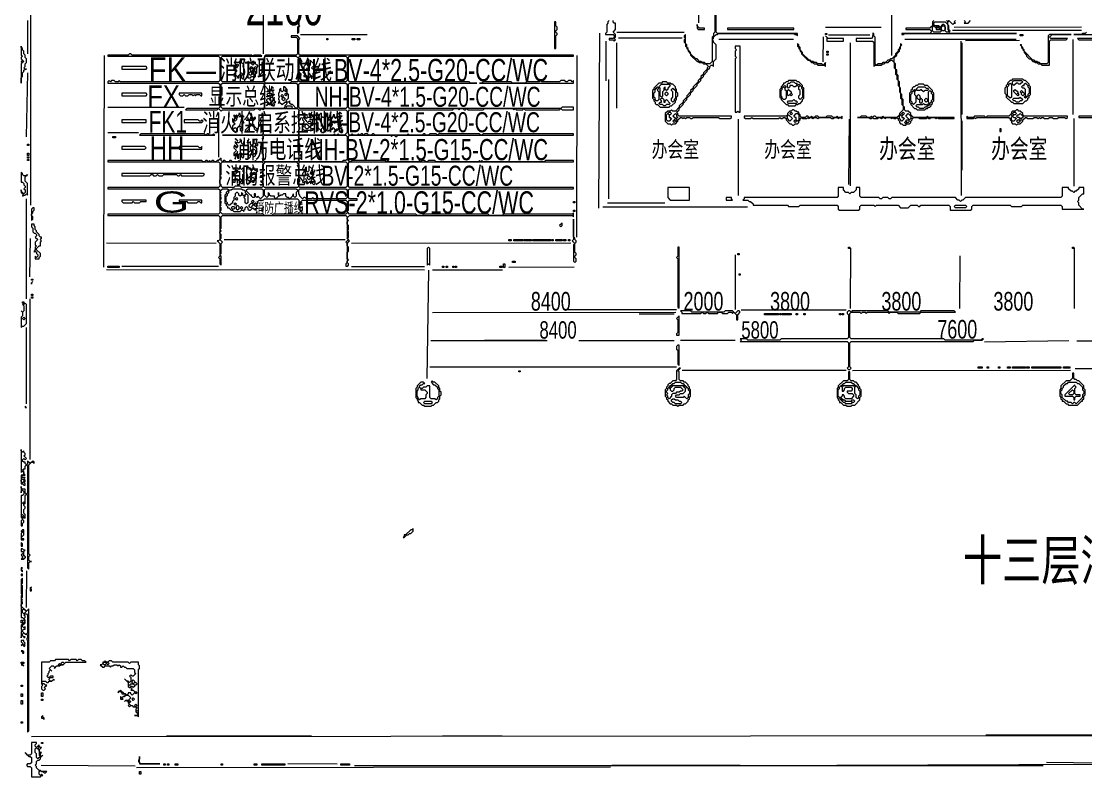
# Model space of a CAD drawing. Extents: x 10 to 1981, y 11 to 1392.
# Drawn here: x 10 to 846, y 11 to 604 of the extents above; entities that cross this region are included whole.
import ezdxf

# ---------------------------------------------------------------- set-up
doc = ezdxf.new("R2010")
doc.units = 0
for name, color, linetype, lineweight in [('OCR_TEXT', 6, 'Continuous', 0), ('TRACE_CURVE', 6, 'Continuous', 0), ('TRACE_STRAIGHT', 5, 'Continuous', 0), ('TRACE_TEXT_SYMBOL', 6, 'Continuous', 0)]:
    doc.layers.add(name, color=color, linetype=linetype, lineweight=lineweight)
doc.styles.add('wqy-unicode', font='wqy-unicode.lff')

msp = doc.modelspace()

# ---------------------------------------------------------------- linework, layer by layer
at = {"layer": 'TRACE_CURVE', "color": 6}
for points in [[(555, 611), (555, 596), (554, 595), (554, 593), (553, 592), (553, 573), (551, 571), (548, 571), (547, 572), (545, 572), (544, 573), (543, 573), (541, 575), (540, 575), (536, 579), (536, 580), (534, 582), (534, 583), (533, 584), (533, 586), (532, 587), (532, 594), (531, 593), (531, 592), (532, 591), (531, 590), (531, 588), (532, 587), (532, 585), (533, 584), (533, 583), (534, 582), (534, 581), (536, 579), (536, 578), (541, 573), (542, 573), (543, 572), (545, 572), (546, 571), (548, 571), (550, 569), (549, 568), (549, 567), (546, 564), (546, 563), (544, 561), (544, 560), (542, 558), (542, 557)], [(551, 569), (552, 570), (553, 570), (554, 569), (554, 573), (556, 575), (556, 586), (554, 588), (554, 589), (553, 590), (554, 591), (554, 592), (556, 594), (557, 594), (558, 595), (617, 595), (618, 594), (619, 594), (620, 593), (620, 595), (557, 595), (556, 596), (556, 611)], [(679, 595), (680, 594), (679, 593), (679, 592), (678, 591), (666, 591), (666, 589), (679, 589), (680, 588), (680, 569), (681, 570), (686, 570), (687, 571), (688, 571), (689, 572), (691, 572), (693, 574), (694, 574), (696, 572), (696, 568), (697, 567), (697, 563), (698, 562), (698, 559), (699, 558), (699, 554), (700, 553), (700, 549), (701, 548), (701, 544), (702, 543), (702, 539), (703, 538), (703, 535), (700, 532), (700, 531), (698, 529), (688, 529), (687, 530), (686, 529), (682, 529), (681, 530), (680, 530), (679, 529), (678, 530), (677, 529), (675, 529), (674, 530), (670, 530), (669, 529), (667, 529), (676, 529), (677, 528), (678, 528), (679, 529), (680, 528), (683, 528), (684, 529), (685, 529), (686, 528), (687, 529), (688, 529), (689, 528), (690, 529)], [(700, 581), (700, 582), (701, 583), (701, 585), (702, 586), (701, 587), (701, 585), (700, 584), (700, 583), (699, 582), (699, 581), (697, 579), (697, 578), (694, 575), (693, 575), (692, 574), (691, 574), (689, 572), (687, 572), (686, 571), (683, 571), (682, 570), (681, 571), (681, 592), (680, 593), (680, 595), (679, 595)], [(222, 593), (222, 592), (226, 592), (227, 591), (227, 579), (226, 578), (202, 578), (201, 577), (201, 573), (200, 572), (199, 572), (199, 564), (198, 563), (198, 562), (199, 562), (200, 563), (201, 562), (201, 558), (200, 557), (168, 557), (167, 558), (167, 576), (168, 577), (199, 577), (198, 578), (193, 578), (192, 577), (191, 578), (97, 578), (96, 579), (95, 579), (94, 578), (78, 578), (78, 577), (165, 577), (166, 576), (166, 558), (165, 557), (88, 557), (87, 558), (86, 557), (84, 557), (83, 558), (81, 558), (80, 557), (79, 558), (78, 557), (78, 556), (165, 556), (166, 555), (166, 537), (165, 536), (140, 536), (139, 535), (164, 535), (165, 536), (167, 534), (168, 535), (193, 535), (194, 536), (196, 536), (197, 535), (198, 535), (199, 536)], [(353, 536), (354, 535), (355, 536), (357, 536), (358, 535), (359, 535), (360, 536), (361, 535), (373, 535), (374, 536), (396, 536), (397, 535), (398, 536), (399, 535), (404, 535), (405, 536), (406, 535), (433, 535), (434, 536), (435, 535), (444, 535), (444, 537), (435, 537), (434, 536), (268, 536), (267, 537), (267, 555), (268, 556), (368, 556), (363, 556), (362, 557), (268, 557), (267, 558), (267, 576), (268, 577), (444, 577), (444, 578), (229, 578), (228, 579), (228, 590), (229, 591), (227, 593), (222, 593)], [(690, 529), (693, 529), (694, 528), (695, 529), (696, 528), (697, 528), (698, 529), (699, 528), (699, 527), (700, 526), (700, 525), (701, 524), (702, 524), (703, 523), (705, 523), (706, 524), (708, 524), (709, 525), (709, 526), (710, 527), (710, 528), (711, 529), (715, 529), (716, 528), (721, 528), (722, 529), (723, 528), (724, 528), (725, 529), (728, 529), (729, 528), (730, 529), (731, 528), (743, 528), (743, 529), (723, 529), (722, 530), (721, 529), (711, 529), (709, 531), (709, 532), (707, 534), (705, 534), (704, 535), (704, 537), (703, 538), (703, 543), (702, 544), (702, 547), (701, 548), (701, 552), (700, 553), (700, 557), (699, 558), (699, 562), (698, 563), (698, 566), (697, 567), (697, 571), (696, 572), (696, 576), (698, 578), (698, 579), (700, 581)], [(542, 557), (538, 553), (538, 552), (536, 550), (536, 549), (533, 546), (533, 545), (530, 542), (530, 541), (527, 538), (527, 537), (524, 534), (522, 534), (521, 535), (520, 534), (518, 534), (516, 532), (516, 526), (518, 524), (520, 524), (521, 523), (522, 524), (524, 524), (526, 526), (526, 527), (528, 529), (529, 529), (530, 528), (531, 529), (532, 528), (533, 529), (535, 529), (536, 528), (537, 528), (538, 529), (558, 529), (559, 528), (567, 528), (568, 529), (568, 530), (527, 530), (526, 531), (526, 532), (525, 533), (527, 535), (527, 536), (530, 539), (530, 540), (533, 543), (533, 544), (536, 547), (536, 548), (538, 550), (538, 551), (541, 554), (541, 555), (544, 558), (544, 559), (546, 561), (546, 562), (549, 565), (549, 566), (551, 568), (551, 569)], [(201, 555), (202, 556), (226, 556), (227, 555), (227, 537), (226, 536), (223, 539), (222, 539), (221, 540), (221, 542), (220, 541), (219, 541), (218, 542), (220, 544), (220, 547), (219, 548), (219, 551), (217, 553), (216, 553), (216, 550), (215, 549), (214, 550), (214, 552), (213, 551), (213, 549), (212, 548), (212, 546), (213, 545), (212, 544), (212, 543), (213, 542), (212, 541), (212, 540), (213, 541), (215, 539), (217, 541), (218, 541), (219, 540), (217, 538), (217, 537), (216, 536), (202, 536), (201, 537), (201, 540), (202, 541), (203, 541), (205, 539), (206, 539), (207, 538), (208, 539), (208, 540), (209, 541), (210, 541), (209, 542), (209, 543), (207, 545), (208, 546), (208, 549), (207, 550), (207, 553), (207, 552), (206, 551), (206, 550), (205, 549)], [(205, 549), (204, 550), (204, 551), (201, 554), (201, 555)], [(199, 536), (200, 535), (201, 536), (227, 536), (228, 535), (228, 516), (227, 515), (201, 515), (200, 516), (200, 532), (199, 532), (199, 529), (198, 528), (198, 527), (199, 526), (198, 525), (198, 524), (197, 523), (197, 522), (198, 523), (199, 522), (199, 519), (200, 518), (200, 516), (199, 515), (168, 515), (199, 515), (200, 514), (200, 512), (200, 514), (201, 515), (227, 515), (228, 514), (228, 495), (227, 494), (201, 494), (200, 495), (200, 509), (199, 508), (199, 501), (200, 500), (200, 495), (199, 494), (195, 494), (194, 495), (193, 494), (182, 494), (181, 495), (180, 494), (176, 494), (175, 495), (174, 495), (173, 494), (171, 494), (170, 495), (169, 495), (168, 494), (167, 495), (167, 497), (165, 495), (164, 495), (163, 494), (162, 494), (161, 495)], [(328, 494), (327, 495), (325, 495), (324, 494), (323, 495), (322, 494), (299, 494), (298, 495), (297, 494), (296, 495), (270, 495), (269, 494), (268, 494), (267, 495), (267, 514), (268, 515), (300, 515), (301, 514), (302, 515), (303, 515), (304, 514), (305, 514), (306, 515), (444, 515), (444, 516), (373, 516), (372, 515), (371, 515), (370, 516), (338, 516), (337, 515), (336, 516), (331, 516), (330, 515), (328, 515), (327, 516), (326, 516), (325, 515), (315, 515), (314, 516), (313, 515), (288, 515), (287, 516), (286, 516), (285, 515), (283, 515), (282, 516), (280, 516), (279, 515), (278, 516), (277, 516), (276, 515), (275, 516), (274, 515), (271, 515), (270, 516), (269, 515), (268, 515), (267, 516), (267, 534), (268, 535), (349, 535), (350, 536), (353, 536)], [(161, 495), (160, 495), (159, 494), (158, 495), (157, 494), (156, 495), (155, 495), (154, 494), (153, 494), (152, 495), (78, 495), (78, 494), (165, 494), (166, 493), (166, 475), (165, 474), (78, 474), (78, 473), (165, 473), (166, 472), (166, 454), (165, 453), (78, 453), (78, 452), (165, 452), (166, 451), (166, 433), (165, 432), (164, 432), (166, 430), (166, 420), (165, 419), (166, 418), (166, 414), (167, 413), (167, 420), (166, 421), (167, 422), (167, 430), (168, 431), (166, 433), (167, 434), (167, 437), (166, 438), (166, 439), (167, 440), (166, 441), (167, 442), (167, 451), (168, 452), (265, 452), (266, 451), (266, 434), (267, 433), (265, 431), (266, 430), (266, 415), (265, 414), (265, 412), (266, 412), (267, 413), (267, 414), (266, 415), (266, 416)], [(266, 416), (267, 417), (266, 418), (266, 423), (267, 424), (267, 427), (266, 428), (266, 430), (268, 432), (266, 434), (267, 435), (267, 439), (266, 440), (267, 441), (267, 444), (266, 445), (266, 447), (267, 448), (266, 449), (266, 450), (268, 452), (443, 452), (444, 451), (444, 454), (443, 453), (389, 453), (388, 452), (378, 452), (377, 453), (326, 453), (325, 452), (321, 452), (320, 453), (268, 453), (266, 455), (267, 456), (267, 463), (268, 464), (274, 464), (274, 465), (268, 465), (267, 466), (267, 472), (268, 473), (444, 473), (444, 474), (268, 474), (267, 475), (267, 493), (268, 494), (444, 494), (444, 495), (422, 495), (421, 494), (373, 494), (372, 495), (371, 494), (370, 495), (369, 494), (336, 494), (335, 495), (330, 495), (329, 494), (328, 494)], [(168, 473), (172, 473), (173, 472), (171, 470), (171, 469), (170, 468), (170, 462), (171, 461), (171, 460), (172, 459), (172, 458), (173, 458), (175, 456), (176, 456), (177, 455), (182, 455), (183, 456), (184, 456), (185, 455), (185, 456), (186, 457), (186, 458), (187, 459), (188, 458), (188, 457), (189, 456), (190, 456), (192, 458), (194, 456), (194, 457), (195, 458), (195, 461), (196, 462), (196, 463), (197, 464), (200, 464), (201, 465), (227, 465), (228, 464), (228, 457), (230, 455), (231, 456), (231, 459), (230, 458), (229, 458), (228, 459), (230, 461), (230, 463), (231, 464), (265, 464), (266, 463), (266, 454), (265, 453), (208, 453), (207, 452), (201, 452), (200, 453), (168, 453), (166, 455), (167, 456), (167, 458), (166, 459), (167, 460), (166, 461)], [(166, 461), (167, 462), (167, 463), (166, 464), (167, 465), (167, 466), (166, 467), (167, 468), (166, 469), (167, 470), (166, 471), (168, 473)], [(10, 268), (10, 250), (11, 251), (12, 250), (12, 249), (11, 248), (10, 248), (10, 241), (11, 241), (12, 240), (13, 240), (13, 241), (12, 242), (13, 243), (13, 244), (12, 245), (13, 246), (11, 246), (10, 247), (11, 248), (13, 248), (12, 249), (12, 251), (11, 252), (12, 253), (13, 253), (13, 255), (14, 256), (15, 255), (15, 234), (14, 233), (13, 234), (13, 237), (11, 237), (10, 238), (10, 239), (10, 234), (10, 235), (11, 236), (12, 235), (12, 233), (11, 232), (10, 232), (10, 215), (11, 214), (11, 213), (10, 212), (10, 208), (11, 208), (11, 210), (12, 211), (12, 212), (11, 213), (11, 214), (12, 215), (13, 214), (13, 217), (12, 218), (12, 221), (13, 222), (13, 223), (12, 224), (12, 225), (13, 226)], [(13, 226), (13, 232), (14, 233), (15, 232), (15, 175), (16, 174), (16, 179), (17, 180), (18, 180), (17, 180), (16, 181), (16, 184), (17, 185), (16, 186), (16, 256), (18, 258), (19, 258), (20, 257), (20, 258), (19, 259), (17, 257), (15, 259), (15, 257), (14, 256), (13, 257), (13, 258), (12, 258), (11, 259), (11, 260), (12, 261), (13, 260), (14, 261), (12, 263), (13, 264), (13, 265), (12, 266), (12, 267), (11, 266), (10, 267), (10, 268)]]:
    msp.add_lwpolyline(points, dxfattribs=at)
for points in [[(201, 576), (202, 577), (226, 577), (228, 575), (228, 558), (227, 557), (222, 557), (221, 556), (202, 556), (201, 557)], [(228, 576), (229, 577), (265, 577), (266, 576), (266, 558), (265, 557), (229, 557), (228, 558), (228, 561), (229, 562), (230, 562), (230, 563), (228, 565)], [(167, 555), (168, 556), (200, 556), (201, 555), (201, 537), (200, 536), (168, 536), (167, 537)], [(228, 555), (229, 556), (265, 556), (266, 555), (266, 537), (265, 536), (229, 536), (228, 537)], [(203, 547), (204, 548), (206, 548), (207, 547), (206, 546), (204, 546)], [(203, 543), (204, 544), (207, 541), (206, 540), (205, 540), (203, 542)], [(205, 544), (206, 545), (207, 545), (208, 544), (208, 542), (207, 541), (206, 542), (206, 543)], [(214, 546), (215, 547), (216, 546), (215, 545)], [(215, 544), (216, 545), (217, 544), (217, 543), (216, 542), (215, 543)], [(217, 550), (218, 551), (219, 550), (218, 549)], [(217, 547), (218, 548), (219, 547), (218, 546)], [(218, 537), (219, 538), (222, 538), (223, 537), (222, 536), (219, 536)], [(228, 534), (229, 535), (265, 535), (266, 534), (266, 517), (264, 515), (260, 515), (259, 516), (258, 515), (257, 515), (256, 516), (255, 515), (229, 515), (228, 516), (228, 519), (229, 520), (229, 521), (228, 522)], [(517, 531), (518, 532), (519, 531), (519, 529), (520, 529), (521, 528), (519, 526), (518, 526), (517, 527)], [(518, 532), (519, 533), (520, 533), (521, 532), (520, 531), (519, 531)], [(524, 532), (525, 531), (525, 530), (526, 529), (525, 528), (524, 528), (522, 530)], [(522, 526), (523, 527), (524, 526), (523, 525)], [(523, 527), (524, 528), (525, 527), (524, 526)], [(700, 530), (701, 531), (702, 530), (702, 529), (703, 529), (704, 528), (702, 526), (700, 528)], [(701, 531), (702, 532), (703, 531), (702, 530)], [(702, 532), (703, 533), (704, 532), (703, 531)], [(707, 532), (709, 530), (709, 528), (708, 527), (705, 530)], [(705, 526), (706, 527), (707, 527), (708, 526), (707, 525), (706, 525)], [(704, 525), (705, 526), (706, 525), (705, 524)], [(228, 514), (229, 515), (265, 515), (266, 514), (266, 496), (265, 495), (263, 495), (262, 494), (229, 494), (228, 495), (228, 496), (229, 497), (230, 497), (230, 500), (229, 499), (228, 500), (228, 502), (229, 503), (229, 505), (228, 506), (229, 507), (229, 508), (228, 509)], [(167, 493), (168, 494), (199, 494), (200, 493), (200, 487), (199, 486), (198, 486), (198, 485), (199, 486), (200, 485), (200, 484), (199, 483), (198, 483), (198, 482), (199, 482), (200, 481), (200, 480), (199, 479), (198, 479), (200, 477), (200, 475), (199, 474), (183, 474), (182, 475), (178, 475), (177, 474), (168, 474), (167, 475), (167, 476), (166, 477), (166, 480), (167, 481), (167, 482), (166, 483), (167, 484)], [(202, 494), (226, 494), (228, 492), (228, 475), (227, 474), (201, 474), (200, 475), (200, 492)], [(228, 493), (229, 494), (265, 494), (266, 493), (266, 475), (265, 474), (229, 474), (228, 475), (228, 478), (229, 479), (229, 480), (228, 481)], [(175, 472), (176, 473), (183, 473), (184, 472), (185, 472), (186, 471), (186, 470), (187, 469), (185, 467), (184, 468), (184, 469), (183, 470), (183, 468), (182, 467), (181, 468), (181, 469), (180, 470), (179, 470), (178, 469), (178, 467), (177, 466), (177, 464), (176, 463), (176, 462), (174, 460), (173, 460), (172, 461), (172, 462), (171, 463), (171, 467), (172, 468), (172, 469), (173, 470), (173, 471), (174, 472)], [(186, 468), (187, 469), (188, 468), (188, 462), (187, 461), (186, 462), (186, 465), (185, 466), (186, 467)], [(187, 472), (188, 473), (199, 473), (200, 472), (200, 467), (198, 465), (196, 467), (195, 466), (194, 467), (194, 469), (193, 469), (193, 468), (194, 467), (193, 466), (192, 466), (191, 467), (191, 468), (190, 468), (187, 471)], [(201, 472), (202, 473), (226, 473), (227, 472), (227, 471), (226, 470), (226, 467), (225, 466), (224, 467), (224, 469), (223, 468), (223, 467), (221, 465), (220, 466), (219, 466), (218, 467), (218, 469), (216, 469), (215, 468), (214, 468), (213, 467), (212, 468), (212, 470), (212, 467), (210, 465), (209, 466), (209, 467), (206, 467), (205, 468), (205, 469), (204, 470), (204, 467), (203, 466), (201, 468)], [(228, 472), (229, 473), (265, 473), (266, 472), (266, 466), (265, 465), (240, 465), (239, 466), (238, 465), (234, 465), (233, 466), (232, 466), (231, 465), (229, 467), (229, 468), (228, 469)], [(177, 461), (178, 462), (179, 461), (178, 460)], [(178, 465), (179, 466), (180, 465), (179, 464)], [(191, 462), (192, 461), (192, 460), (190, 458), (189, 459), (189, 460)], [(191, 463), (192, 464), (193, 463), (192, 462)], [(193, 461), (194, 462), (195, 461), (195, 460), (194, 459), (193, 460)], [(175, 458), (176, 459), (177, 459), (178, 458), (177, 457), (176, 457)], [(179, 459), (180, 460), (181, 459), (181, 457), (180, 456), (179, 457)], [(182, 458), (183, 459), (184, 458), (183, 457)], [(10, 244), (11, 245), (12, 244), (12, 243), (11, 242), (10, 243)], [(11, 226), (12, 227), (13, 226), (12, 225)], [(10, 216), (11, 217), (12, 216), (11, 215)], [(11, 167), (10, 166), (10, 155), (11, 154), (10, 153), (10, 136), (11, 136), (12, 135), (12, 134), (13, 133), (10, 130), (10, 127), (11, 126), (10, 125), (10, 120), (10, 121), (11, 122), (12, 121), (12, 120), (13, 121), (12, 121), (11, 122), (11, 123), (12, 124), (13, 123), (14, 123), (15, 122), (15, 120), (14, 119), (15, 118), (15, 46), (16, 47), (16, 143), (14, 141), (10, 145), (10, 146), (11, 147), (11, 148), (10, 149), (11, 150), (10, 151), (11, 152), (11, 161), (10, 162), (11, 163)], [(11, 142), (12, 143), (14, 141), (12, 139), (11, 140)], [(12, 138), (13, 139), (14, 139), (15, 138), (15, 124), (14, 123), (13, 123), (11, 125), (11, 126), (12, 127), (13, 127), (13, 129), (12, 128), (11, 129), (11, 130), (13, 132), (13, 134), (12, 135), (13, 136), (13, 137)]]:
    msp.add_lwpolyline(points, close=True, dxfattribs=at)
at = {"layer": 'TRACE_STRAIGHT', "color": 5}
for p, q in [((17.6, 460.12), (17.69, 1116.38)), ((200, 639), (200, 579)), ((542.54, 603.36), (542.54, 630.12)), ((15, 605), (15, 579)), ((694.02, 577.62), (694.08, 610.13)), ((229.38, 594.13), (281.87, 594.11)), ((463.93, 457.62), (464.7, 595.12)), ((478, 596), (531, 596)), ((641.88, 599.97), (685.63, 599.98)), ((644.38, 593.88), (676.88, 593.88)), ((741.88, 597.61), (843.12, 597.47)), ((743.12, 599.84), (843.13, 600.02)), ((469.37, 588.88), (469.42, 557.63)), ((477.64, 587.63), (477.69, 536.37)), ((479.38, 591.38), (529.38, 591.38)), ((558.13, 590.33), (616.88, 590.38)), ((640.07, 572.63), (640.37, 592.42)), ((661.3, 587.63), (661.34, 475.13)), ((704.38, 590.37), (791.88, 590.37)), ((748.42, 588.87), (748.44, 467.62)), ((749.36, 531.37), (749.4, 587.62)), ((751.87, 589.5), (794.38, 589.73)), ((836.3, 590.12), (836.31, 531.37)), ((74.83, 411.37), (75.29, 577.63)), ((446.53, 434.87), (446.75, 577.63)), ((14.08, 513.85), (15.18, 563.88)), ((471.7, 465.12), (471.81, 558.88)), ((78, 537), (138, 537)), ((165.16, 497.62), (165.16, 532.62)), ((573.41, 527.62), (573.45, 467.62)), ((660.26, 476.38), (660.69, 527.65)), ((837, 528), (837, 475)), ((749.23, 487.6), (749.44, 526.37)), ((78, 517), (102, 517)), ((14.11, 386.38), (14.22, 465.13)), ((470.63, 461.8), (515.63, 461.77)), ((466.87, 458.69), (580.62, 458.7)), ((16.77, 403.86), (17.12, 433.89)), ((76.87, 430.54), (163.13, 430.21)), ((169.37, 432.96), (264.38, 432.95)), ((269.37, 430.24), (441.88, 430.45)), ((571, 421), (571, 378)), ((661.68, 378.87), (661.75, 426.38)), ((747.46, 378.88), (747.72, 420.14)), ((837.63, 378.87), (837.67, 426.38)), ((89, 412), (165, 412)), ((269.37, 411.85), (326.87, 411.88)), ((393.12, 411.41), (444.37, 411.46)), ((76.87, 409.38), (326.88, 409.32)), ((328.99, 323.86), (330.17, 408.86)), ((333.12, 409.36), (388.13, 409.36)), ((16.67, 386.37), (16.73, 260.12)), ((439, 378), (525, 378)), ((575.62, 377.84), (658.12, 377.88)), ((333.13, 375.73), (524.38, 375.89)), ((495.62, 374.7), (523.13, 374.78)), ((14.05, 303.88), (14.05, 363.88)), ((331.88, 353.78), (423.13, 353.81)), ((374, 354), (422, 354)), ((448.12, 353.82), (523.12, 353.76)), ((528, 354), (571, 354)), ((766.88, 352.61), (833.13, 353.64)), ((839.38, 353.39), (1098.12, 353.4)), ((331, 333), (525, 333)), ((529.37, 330.29), (658.13, 330.3)), ((663.12, 330.23), (834.38, 330.49)), ((838.13, 331.69), (1098.13, 331.76)), ((14.17, 143.88), (14.4, 172.62)), ((18.13, 42.7), (1919.38, 43.99)), ((124, 43), (238, 43)), ((341, 43), (388, 43)), ((768, 44), (1106, 44)), ((25.6, 20.17), (99.36, 19.65)), ((100.62, 18.3), (473.13, 18.68)), ((219.38, 21.45), (258.12, 21.23)), ((271.88, 19.8), (813.13, 19.83)), ((474, 20), (575, 20)), ((579.37, 19.7), (938.13, 21.19)), ((815.6, 22.44), (858.13, 21.77))]:
    msp.add_line(p, q, dxfattribs=at)
at = {"layer": 'TRACE_TEXT_SYMBOL', "color": 6}
for points in [[(227, 637), (227, 630), (228, 629), (228, 601), (227, 600), (227, 595), (228, 596), (228, 600), (229, 601), (228, 602), (228, 608), (229, 609), (228, 610), (228, 630), (229, 631), (228, 632), (228, 637)], [(429, 604), (429, 583), (430, 583), (430, 593), (431, 594), (431, 595), (430, 596), (430, 597), (431, 598), (431, 600), (430, 601), (430, 604)], [(727, 603), (728, 604), (736, 604), (738, 602), (738, 598), (739, 597), (738, 596), (737, 596), (736, 597), (736, 601), (735, 602), (734, 602), (732, 600), (731, 601), (728, 601), (727, 602)], [(541, 602), (541, 599), (542, 598), (547, 598), (547, 599), (543, 599), (541, 601)], [(565, 599), (565, 598), (617, 598), (617, 599)], [(642, 595), (643, 595), (643, 594), (642, 594)], [(726, 600), (727, 601), (729, 599), (729, 598), (732, 598), (733, 597), (732, 596), (727, 596), (726, 597)], [(729, 600), (730, 601), (731, 600), (730, 599)], [(731, 599), (732, 600), (733, 599), (732, 598)], [(733, 600), (734, 601), (735, 601), (736, 600), (736, 598), (735, 597), (734, 597), (733, 598)], [(818, 594), (817, 593), (817, 572), (816, 571), (811, 571), (810, 572), (809, 572), (808, 573), (807, 573), (806, 574), (805, 574), (798, 581), (798, 582), (797, 583), (797, 584), (796, 585), (796, 586), (795, 586), (796, 585), (796, 584), (797, 583), (797, 582), (798, 581), (798, 580), (800, 578), (800, 577), (802, 575), (803, 575), (805, 573), (806, 573), (807, 572), (808, 572), (809, 571), (811, 571), (812, 570), (818, 570), (818, 589), (819, 590), (831, 590), (832, 591), (819, 591), (818, 592), (820, 594), (835, 594)], [(795, 594), (797, 594), (797, 593), (795, 593)], [(250, 591), (251, 591), (251, 590), (250, 590)], [(270, 591), (272, 591), (272, 590), (270, 590)], [(274, 591), (276, 591), (276, 590), (274, 590)], [(620, 587), (620, 585), (621, 584), (621, 583), (622, 582), (622, 581), (623, 580), (623, 579), (628, 574), (629, 574), (631, 572), (632, 572), (633, 571), (635, 571), (636, 570), (641, 570), (642, 569), (642, 572), (640, 570), (639, 571), (636, 571), (635, 572), (633, 572), (632, 573), (631, 573), (630, 574), (629, 574), (624, 579), (624, 580), (622, 582), (622, 584), (621, 585), (621, 586)], [(642, 593), (643, 592), (643, 589), (656, 589), (656, 591), (644, 591)], [(10, 585), (10, 578), (11, 577), (10, 576), (10, 575), (11, 574), (10, 573), (11, 572), (10, 571), (10, 556), (10, 560), (11, 561), (11, 564), (12, 565), (12, 566), (13, 567), (14, 567), (13, 567), (12, 568), (13, 569), (13, 571), (14, 572), (14, 575), (13, 576), (13, 578), (12, 579), (12, 581), (11, 582), (11, 583), (10, 584)], [(571, 585), (571, 583), (572, 582), (571, 581), (571, 577), (572, 576), (571, 575), (571, 533), (572, 533), (573, 534), (574, 533), (575, 533), (575, 585)], [(643, 581), (644, 581), (644, 580), (643, 580)], [(643, 579), (644, 579), (644, 578), (643, 578)], [(10, 573), (11, 574), (12, 573), (11, 572)], [(89, 569), (89, 567), (108, 567), (109, 568), (108, 569)], [(183, 574), (181, 572), (179, 572), (178, 573), (178, 571), (180, 569), (179, 568), (178, 568), (177, 569), (177, 567), (178, 567), (179, 566), (179, 565), (177, 563), (177, 562), (178, 561), (179, 562), (180, 561), (180, 560), (181, 560), (181, 562), (182, 563), (183, 562), (183, 560), (184, 559), (185, 560), (185, 572), (184, 571), (183, 572)], [(179, 570), (180, 571), (181, 570), (180, 569)], [(181, 572), (182, 573), (183, 572), (182, 571)], [(188, 573), (188, 560), (190, 560), (191, 561), (192, 561), (193, 560), (194, 561), (194, 563), (195, 564), (195, 568), (196, 569), (196, 570), (195, 570), (193, 572), (193, 573), (192, 573), (191, 572), (189, 572)], [(190, 568), (191, 569), (192, 568), (192, 566), (191, 565), (190, 566)], [(191, 572), (192, 573), (193, 572), (193, 571), (192, 570), (191, 571)], [(193, 568), (194, 569), (195, 568), (194, 567)], [(237, 574), (237, 570), (236, 569), (234, 571), (235, 572), (234, 573), (234, 572), (233, 571), (233, 570), (232, 569), (232, 567), (233, 566), (232, 565), (232, 564), (233, 563), (232, 562), (232, 561), (233, 561), (234, 562), (235, 561), (235, 560), (236, 560), (238, 562), (239, 561), (239, 560), (240, 559), (241, 559), (241, 563), (240, 564), (240, 571)], [(238, 568), (239, 569), (240, 568), (239, 567)], [(182, 563), (183, 564), (184, 563), (183, 562)], [(189, 564), (190, 565), (191, 564), (191, 563), (190, 562), (189, 563)], [(192, 565), (193, 566), (194, 565), (194, 563), (193, 562), (192, 563)], [(234, 567), (235, 568), (236, 567), (235, 566)], [(239, 563), (240, 564), (241, 563), (240, 562)], [(418, 558), (417, 557), (407, 557), (406, 556), (396, 556), (395, 557), (373, 557), (372, 556), (370, 556), (444, 556), (444, 558), (443, 557), (442, 558), (440, 558), (439, 557), (438, 557), (437, 558), (434, 558), (433, 557), (419, 557)], [(514, 557), (513, 556), (511, 556), (507, 552), (507, 551), (506, 550), (506, 544), (507, 543), (507, 542), (508, 541), (508, 540), (509, 539), (510, 539), (512, 537), (519, 537), (520, 538), (521, 538), (524, 541), (524, 542), (525, 543), (525, 545), (526, 546), (526, 548), (525, 549), (525, 551), (524, 552), (524, 553), (522, 555), (521, 555), (520, 556), (518, 556), (517, 557)], [(509, 552), (510, 553), (511, 552), (510, 551)], [(513, 555), (519, 555), (520, 554), (518, 552), (518, 551), (517, 550), (516, 551), (516, 553), (515, 552), (515, 550), (514, 549), (514, 546), (513, 545), (512, 546), (512, 552), (511, 553)], [(613, 558), (612, 557), (611, 557), (610, 556), (609, 556), (609, 555), (607, 553), (607, 552), (606, 551), (606, 545), (607, 544), (607, 543), (611, 539), (612, 539), (613, 538), (618, 538), (619, 539), (620, 539), (621, 540), (622, 540), (624, 542), (624, 543), (625, 544), (625, 552), (624, 553), (624, 554), (621, 557), (620, 557), (619, 558)], [(608, 552), (609, 553), (610, 552), (610, 551), (611, 550), (611, 544), (610, 543), (609, 543), (608, 544), (608, 545), (607, 546), (607, 550), (608, 551)], [(609, 553), (610, 554), (611, 553), (610, 552)], [(614, 556), (615, 557), (617, 557), (618, 556), (619, 556), (620, 555), (618, 553), (617, 553), (616, 554), (614, 554), (614, 553), (613, 552), (612, 553), (612, 555), (613, 556)], [(620, 554), (621, 555), (622, 554), (621, 553)], [(621, 553), (622, 554), (623, 553), (623, 552), (624, 551), (624, 545), (622, 543), (621, 544), (621, 546), (622, 547), (622, 550), (621, 551)], [(715, 555), (714, 554), (713, 554), (712, 553), (711, 553), (710, 552), (710, 551), (709, 550), (709, 549), (708, 548), (708, 541), (709, 540), (709, 539), (712, 536), (713, 536), (714, 535), (720, 535), (721, 536), (722, 536), (723, 537), (724, 537), (725, 538), (725, 539), (726, 540), (726, 541), (727, 542), (727, 548), (726, 549), (726, 550), (722, 554), (720, 554), (719, 555)], [(715, 553), (720, 553), (721, 552), (722, 552), (723, 551), (722, 550), (720, 550), (719, 549), (717, 551), (716, 550), (714, 550), (713, 551)], [(789, 559), (788, 558), (787, 558), (785, 556), (785, 555), (784, 554), (784, 553), (783, 552), (783, 548), (784, 547), (784, 545), (788, 541), (789, 541), (790, 540), (797, 540), (799, 542), (800, 542), (801, 543), (801, 544), (802, 545), (802, 546), (803, 547), (803, 553), (802, 554), (802, 555), (799, 558), (798, 558), (797, 559)], [(786, 555), (787, 556), (788, 555), (788, 545), (787, 544), (785, 546), (785, 553), (786, 554)], [(789, 557), (790, 558), (796, 558), (797, 557), (795, 555), (794, 555), (793, 556), (792, 556), (790, 554), (789, 555)], [(798, 555), (799, 556), (801, 554), (801, 553), (802, 552), (802, 548), (801, 547), (801, 546), (800, 545), (799, 546), (799, 551), (798, 552), (797, 552), (796, 553), (797, 554), (798, 554)], [(89, 548), (89, 546), (108, 546), (109, 547), (108, 548)], [(134, 548), (134, 547), (135, 546), (137, 546), (138, 547), (139, 546), (141, 546), (142, 547), (144, 547), (145, 546), (146, 547), (147, 546), (148, 547), (150, 547), (151, 546), (152, 546), (152, 548)], [(508, 551), (509, 552), (510, 551), (510, 550), (511, 549), (511, 543), (510, 542), (509, 542), (508, 543), (508, 544), (507, 545), (507, 548), (508, 549)], [(512, 543), (513, 544), (514, 544), (515, 543), (515, 541), (516, 541), (516, 542), (517, 543), (520, 540), (519, 539), (517, 539), (516, 538), (515, 538), (514, 539), (512, 539), (511, 540), (512, 541), (513, 541), (513, 542)], [(516, 548), (517, 549), (518, 548), (518, 547), (517, 546), (516, 547)], [(521, 551), (522, 552), (524, 550), (524, 544), (523, 543), (523, 542), (522, 541), (521, 542), (521, 544), (522, 545), (522, 549), (521, 550)], [(612, 550), (613, 551), (615, 549), (615, 548), (613, 546), (612, 547)], [(614, 547), (615, 548), (616, 547), (615, 546)], [(710, 549), (711, 550), (712, 549), (712, 547), (713, 546), (713, 541), (711, 539), (710, 540), (710, 541), (709, 542), (709, 547), (710, 548)], [(711, 550), (712, 551), (713, 550), (712, 549)], [(714, 546), (715, 547), (716, 546), (716, 545), (717, 544), (716, 543), (715, 543), (714, 544)], [(716, 543), (717, 544), (718, 543), (718, 541), (717, 540), (716, 541)], [(720, 543), (721, 544), (722, 543), (722, 542), (721, 541), (720, 542)], [(723, 549), (724, 550), (725, 549), (725, 548), (726, 547), (726, 543), (725, 542), (725, 541), (724, 540), (723, 541)], [(794, 544), (795, 545), (797, 543), (796, 542), (795, 542), (794, 541), (792, 541), (791, 542), (790, 542), (789, 543), (790, 544)], [(790, 550), (791, 551), (793, 549), (793, 548), (792, 547), (790, 549)], [(792, 547), (793, 548), (794, 547), (793, 546)], [(795, 549), (796, 550), (797, 549), (796, 548)], [(796, 548), (797, 549), (798, 548), (798, 547), (797, 546), (796, 547)], [(798, 545), (799, 546), (800, 545), (799, 544)], [(616, 542), (617, 543), (618, 542), (619, 542), (620, 541), (619, 540), (613, 540), (612, 541), (613, 542)], [(718, 539), (719, 540), (720, 539), (721, 539), (722, 538), (721, 537), (720, 537), (719, 536), (716, 536), (715, 537), (714, 537), (713, 538), (714, 539)], [(722, 539), (723, 540), (724, 539), (723, 538)], [(89, 527), (89, 525), (108, 525), (108, 527)], [(138, 527), (138, 525), (152, 525), (153, 526), (152, 527), (151, 526), (150, 526), (149, 527)], [(181, 532), (181, 531), (180, 530), (179, 531), (178, 530), (177, 531), (177, 530), (179, 528), (179, 527), (178, 526), (176, 528), (176, 526), (178, 524), (176, 522), (176, 520), (177, 520), (178, 521), (179, 520), (179, 518), (180, 518), (180, 521), (181, 522), (182, 522), (183, 521), (182, 520), (182, 519), (183, 518), (184, 519), (184, 531), (183, 530), (182, 531), (182, 532)], [(178, 529), (179, 530), (180, 529), (179, 528)], [(190, 532), (191, 531), (191, 530), (190, 529), (190, 528), (189, 527), (188, 528), (188, 529), (188, 527), (189, 526), (189, 525), (190, 524), (189, 523), (189, 522), (186, 519), (187, 518), (189, 520), (189, 521), (190, 522), (190, 523), (191, 524), (192, 523), (192, 522), (193, 521), (193, 520), (194, 519), (195, 519), (196, 520), (195, 520), (193, 522), (193, 523), (192, 524), (192, 526), (194, 528), (194, 529), (193, 529), (193, 528), (192, 527), (191, 528), (191, 532)], [(232, 532), (232, 529), (231, 528), (231, 527), (232, 526), (232, 525), (231, 524), (231, 523), (232, 522), (231, 521), (231, 520), (232, 519), (239, 519), (240, 520), (238, 520), (237, 521), (237, 522), (238, 523), (239, 523), (239, 527), (240, 528), (240, 530), (239, 530), (238, 529), (237, 530), (237, 532), (236, 532), (236, 531), (237, 530), (236, 529), (235, 529), (234, 528), (233, 529), (233, 532)], [(245, 532), (244, 531), (244, 530), (243, 529), (243, 528), (242, 527), (242, 526), (243, 525), (243, 521), (245, 519), (245, 518), (246, 518), (246, 520), (247, 521), (248, 521), (249, 520), (249, 519), (250, 519), (251, 520), (251, 532), (250, 532), (250, 530), (249, 529), (247, 529), (246, 530), (246, 532)], [(258, 532), (258, 529), (257, 528), (256, 529), (256, 531), (255, 531), (255, 530), (254, 529), (254, 528), (253, 527), (253, 526), (254, 525), (254, 524), (253, 523), (254, 522), (253, 521), (253, 520), (254, 520), (255, 521), (256, 520), (256, 519), (257, 519), (258, 520), (259, 520), (261, 518), (262, 518), (262, 521), (261, 520), (260, 521), (260, 522), (261, 523), (261, 526), (260, 526), (259, 527), (260, 528), (261, 528), (261, 530), (259, 532)], [(612, 530), (613, 531), (616, 528), (614, 526), (612, 528)], [(614, 532), (615, 533), (616, 532), (615, 531)], [(619, 532), (620, 532), (621, 531), (621, 527), (620, 526), (619, 527), (619, 529), (618, 529), (617, 530)], [(617, 526), (618, 527), (619, 526), (618, 525)], [(792, 535), (791, 534), (789, 534), (788, 533), (788, 532), (786, 530), (769, 530), (768, 529), (767, 530), (759, 530), (758, 529), (754, 529), (753, 530), (753, 528), (758, 528), (759, 529), (760, 528), (761, 529), (786, 529), (787, 528), (787, 527), (788, 526), (788, 525), (789, 524), (791, 524), (792, 523), (793, 524), (795, 524), (797, 526), (797, 527), (799, 529), (800, 529), (801, 528), (805, 528), (806, 529), (808, 529), (809, 528), (810, 529), (811, 528), (812, 529), (813, 529), (814, 528), (817, 528), (818, 529), (820, 529), (821, 528), (824, 528), (825, 529), (830, 529), (831, 528), (832, 529), (832, 530), (798, 530), (797, 531), (797, 532), (795, 534), (794, 534), (793, 535)], [(788, 531), (789, 532), (790, 531), (789, 530)], [(788, 529), (789, 530), (790, 529), (791, 529), (792, 528), (790, 526), (789, 526), (788, 527)], [(789, 532), (790, 533), (791, 533), (792, 532), (791, 531), (790, 531)], [(794, 531), (795, 532), (797, 530), (797, 529), (796, 528), (795, 528), (794, 529), (793, 529), (792, 530), (793, 531)], [(792, 526), (793, 527), (794, 527), (795, 526), (794, 525), (793, 525)], [(794, 527), (795, 528), (796, 527), (795, 526)], [(880, 535), (879, 534), (878, 534), (876, 532), (876, 531), (875, 530), (841, 530), (841, 529), (874, 529), (876, 527), (876, 526), (878, 524), (884, 524), (886, 526), (886, 528), (887, 529), (921, 529), (921, 530), (887, 530), (886, 531), (886, 532), (884, 534), (883, 534), (882, 535)], [(233, 523), (234, 524), (236, 522), (236, 521), (235, 520), (234, 520), (233, 521)], [(235, 525), (236, 526), (237, 526), (238, 525), (237, 524), (236, 524)], [(779, 520), (779, 518), (780, 518), (780, 520)], [(82, 514), (84, 514), (84, 513), (82, 513)], [(104, 516), (103, 515), (162, 515), (161, 516), (160, 515), (158, 515), (157, 516), (156, 516), (155, 515), (154, 516)], [(182, 511), (182, 510), (181, 509), (179, 509), (178, 510), (178, 509), (180, 507), (180, 506), (179, 505), (178, 506), (177, 506), (177, 505), (179, 503), (177, 501), (177, 499), (178, 499), (178, 500), (179, 501), (180, 500), (180, 497), (181, 497), (181, 500), (182, 501), (183, 501), (184, 500), (183, 499), (183, 498), (184, 497), (185, 498), (185, 510), (185, 509), (184, 508), (183, 509), (183, 511)], [(188, 511), (188, 497), (189, 497), (190, 498), (190, 499), (191, 500), (193, 498), (194, 499), (194, 501), (195, 502), (195, 505), (194, 505), (193, 506), (194, 507), (196, 507), (196, 508), (194, 508), (193, 509), (193, 511), (192, 511), (192, 510), (193, 509), (191, 507), (190, 508), (190, 510), (189, 509), (188, 510)], [(15, 508), (16, 508), (16, 507), (15, 507)], [(89, 506), (89, 504), (107, 504), (108, 505), (107, 506)], [(134, 506), (134, 504), (152, 504), (152, 506), (151, 505), (150, 505), (149, 506)], [(190, 503), (191, 502), (191, 501), (189, 499), (188, 500), (188, 501)], [(190, 506), (191, 507), (192, 506), (192, 504), (191, 503), (190, 504)], [(192, 503), (193, 504), (194, 503), (194, 501), (193, 500), (192, 501)], [(15, 501), (16, 501), (16, 499), (15, 499)], [(15, 498), (16, 498), (16, 497), (15, 497)], [(15, 496), (16, 496), (16, 495), (15, 495)], [(10, 486), (10, 478), (11, 478), (12, 477), (12, 476), (13, 475), (13, 474), (12, 473), (13, 472), (13, 470), (12, 469), (10, 471), (10, 472), (10, 470), (12, 468), (11, 467), (12, 468), (13, 468), (14, 469), (15, 468), (15, 477), (13, 479), (13, 482), (15, 484), (14, 483), (12, 483), (11, 484), (11, 485)], [(182, 491), (182, 489), (181, 488), (180, 489), (177, 489), (178, 488), (178, 487), (177, 486), (176, 486), (176, 485), (178, 483), (178, 481), (177, 480), (176, 480), (176, 479), (177, 478), (178, 478), (178, 480), (179, 481), (180, 480), (180, 477), (180, 479), (182, 481), (183, 480), (183, 479), (182, 478), (183, 477), (184, 477), (184, 484), (185, 485), (185, 486), (184, 487), (185, 488), (185, 489), (184, 489), (183, 488), (182, 489)], [(179, 488), (180, 487), (180, 486), (178, 484), (177, 485), (177, 486)], [(187, 490), (187, 477), (189, 477), (191, 479), (192, 478), (193, 478), (193, 479), (194, 480), (194, 483), (195, 484), (194, 485), (196, 487), (195, 488), (194, 487), (193, 488), (193, 489), (192, 490), (192, 488), (191, 487), (190, 488), (190, 489), (189, 489), (188, 490)], [(190, 485), (191, 486), (192, 485), (192, 484), (191, 483), (190, 484)], [(192, 485), (193, 486), (194, 485), (193, 484)], [(236, 491), (236, 487), (235, 486), (234, 487), (234, 490), (233, 489), (233, 488), (232, 487), (232, 486), (231, 485), (231, 484), (232, 483), (232, 480), (231, 479), (231, 478), (232, 478), (233, 479), (234, 478), (234, 477), (235, 477), (237, 479), (240, 476), (241, 477), (241, 479), (239, 481), (239, 483), (240, 484), (240, 485), (239, 486), (239, 488)], [(237, 485), (238, 486), (239, 485), (238, 484)], [(89, 485), (89, 483), (111, 483), (112, 484), (113, 484), (114, 483), (116, 483), (117, 484), (118, 483), (121, 483), (122, 484), (132, 484), (133, 483), (134, 483), (135, 484), (136, 483), (153, 483), (154, 484), (153, 485)], [(188, 481), (189, 482), (190, 481), (190, 480), (189, 479), (188, 480)], [(189, 482), (190, 483), (191, 482), (190, 481)], [(191, 481), (192, 482), (193, 481), (193, 480), (192, 479), (191, 480)], [(234, 484), (235, 485), (236, 484), (235, 483)], [(235, 482), (236, 483), (237, 482), (237, 481), (236, 480), (235, 481)], [(238, 480), (239, 481), (240, 480), (240, 479), (239, 478), (238, 479)], [(518, 474), (518, 466), (520, 464), (535, 464), (535, 474)], [(89, 464), (89, 463), (90, 462), (97, 462), (98, 463), (99, 462), (103, 462), (104, 463), (108, 463), (108, 464)], [(134, 464), (134, 463), (140, 463), (141, 462), (148, 462), (149, 463), (150, 463), (151, 462), (152, 462), (152, 464)], [(444, 463), (445, 463), (445, 462), (444, 462)], [(564, 466), (564, 464), (569, 464), (568, 465), (568, 466)], [(19, 458), (18, 457), (18, 448), (19, 449), (19, 451), (18, 452), (18, 453), (19, 454), (19, 455), (20, 456), (20, 458)], [(200, 459), (200, 458), (199, 457), (199, 455), (200, 456)], [(444, 456), (445, 456), (445, 455), (444, 455)], [(743, 459), (744, 460), (752, 460), (753, 459), (752, 458), (744, 458)], [(18, 445), (18, 443), (19, 442), (19, 439), (20, 438), (21, 438), (22, 437), (22, 436), (21, 435), (23, 433), (21, 431), (21, 429), (22, 428), (21, 427), (21, 425), (20, 424), (20, 423), (21, 424), (22, 423), (22, 422), (23, 421), (23, 420), (22, 419), (21, 420), (21, 418), (24, 418), (24, 419), (25, 420), (25, 422), (22, 425), (22, 426), (24, 428), (25, 428), (25, 431), (26, 432), (25, 433), (26, 434), (26, 435), (25, 435), (24, 436), (24, 437), (22, 439), (22, 440), (21, 441), (21, 443), (20, 444), (20, 445)], [(435, 446), (433, 444), (434, 443), (435, 444)], [(444, 449), (444, 433), (443, 432), (445, 430), (444, 429), (444, 416), (445, 415), (446, 416), (446, 418), (445, 419), (445, 420), (446, 421), (446, 422), (445, 423), (445, 430), (446, 431), (446, 432), (445, 433), (445, 434), (444, 435)], [(330, 427), (329, 426), (329, 413), (330, 414), (331, 413), (331, 426)], [(393, 433), (395, 433), (395, 432), (393, 432)], [(397, 433), (404, 433), (404, 432), (397, 432)], [(405, 433), (411, 433), (411, 432), (405, 432)], [(412, 433), (426, 433), (426, 432), (412, 432)], [(427, 433), (428, 433), (428, 432), (427, 432)], [(430, 433), (435, 433), (435, 432), (430, 432)], [(436, 433), (438, 433), (438, 432), (436, 432)], [(440, 433), (441, 433), (441, 432), (440, 432)], [(526, 427), (526, 420), (525, 419), (526, 418), (526, 380), (527, 379), (527, 427)], [(660, 427), (661, 427), (661, 426), (660, 426)], [(836, 427), (837, 427), (837, 426), (836, 426)], [(573, 422), (574, 422), (574, 421), (573, 421)], [(78, 412), (87, 412), (87, 411), (78, 411)], [(341, 412), (342, 412), (342, 411), (341, 411)], [(344, 412), (345, 412), (345, 411), (344, 411)], [(349, 412), (350, 412), (350, 411), (349, 411)], [(351, 412), (352, 412), (352, 411), (351, 411)], [(386, 412), (388, 412), (388, 411), (386, 411)], [(389, 414), (390, 414), (390, 411), (389, 411)], [(396, 416), (398, 416), (398, 415), (396, 415)], [(18, 402), (19, 402), (19, 401), (18, 401)], [(574, 406), (575, 406), (575, 405), (574, 405)], [(19, 400), (18, 399), (18, 398), (18, 399)], [(18, 390), (19, 390), (19, 389), (18, 389)], [(18, 388), (19, 388), (19, 387), (18, 387)], [(13, 383), (12, 382), (11, 382), (12, 381), (12, 377), (11, 376), (10, 377), (11, 376), (11, 373), (10, 372), (10, 364), (11, 365), (12, 365), (14, 367), (14, 382)], [(11, 384), (12, 384), (12, 383), (11, 383)], [(528, 377), (529, 376), (529, 375), (544, 375), (545, 376), (546, 375), (548, 375), (549, 376), (550, 375), (557, 375), (558, 376), (560, 376), (561, 375), (565, 375), (566, 376), (568, 376), (569, 375), (570, 376), (572, 374), (572, 370), (573, 370), (573, 374), (575, 376), (574, 377), (573, 377), (571, 375), (569, 377), (563, 377), (562, 376), (537, 376), (536, 377)], [(660, 377), (659, 376), (659, 375), (660, 374), (660, 356), (659, 355), (607, 355), (606, 354), (581, 354), (580, 355), (575, 355), (576, 354), (575, 353), (659, 353), (660, 352), (660, 333), (659, 332), (660, 331), (661, 331), (662, 332), (661, 333), (661, 352), (662, 353), (758, 353), (759, 354), (765, 354), (766, 355), (765, 355), (764, 354), (736, 354), (735, 355), (662, 355), (661, 356), (661, 375), (662, 376), (669, 376), (670, 375), (671, 376), (673, 376), (674, 375), (675, 376), (691, 376), (692, 375), (693, 376), (698, 376), (699, 375), (716, 375), (717, 376), (744, 376), (743, 377), (717, 377), (716, 376), (692, 376), (691, 377), (663, 377), (662, 376), (661, 377)], [(11, 371), (12, 372), (13, 371), (12, 370)], [(527, 373), (525, 371), (526, 370), (526, 360), (525, 359), (525, 358), (527, 358)], [(594, 375), (605, 375), (605, 374), (594, 374)], [(606, 375), (607, 375), (607, 374), (606, 374)], [(608, 375), (615, 375), (615, 374), (608, 374)], [(619, 375), (620, 375), (620, 374), (619, 374)], [(625, 375), (626, 375), (626, 374), (625, 374)], [(653, 375), (654, 375), (654, 374), (653, 374)], [(655, 375), (656, 375), (656, 374), (655, 374)], [(526, 350), (525, 349), (525, 347), (526, 346), (526, 335), (527, 334), (527, 350)], [(401, 330), (402, 330), (402, 329), (401, 329)], [(527, 332), (525, 330), (525, 323), (524, 322), (522, 322), (520, 320), (519, 320), (518, 319), (518, 318), (517, 317), (517, 316), (516, 315), (516, 310), (517, 309), (517, 308), (518, 307), (518, 306), (520, 304), (521, 304), (522, 303), (525, 303), (526, 302), (527, 303), (530, 303), (531, 304), (532, 304), (534, 306), (534, 307), (535, 308), (535, 309), (536, 310), (536, 315), (535, 316), (535, 317), (534, 318), (534, 319), (532, 321), (531, 321), (530, 322), (528, 322), (527, 323), (527, 329), (526, 330), (528, 332)], [(660, 329), (660, 323), (659, 322), (656, 322), (652, 318), (652, 317), (651, 316), (651, 309), (652, 308), (652, 307), (653, 306), (653, 305), (654, 305), (656, 303), (658, 303), (659, 302), (662, 302), (663, 303), (665, 303), (669, 307), (669, 309), (670, 310), (670, 315), (669, 316), (669, 317), (668, 318), (668, 319), (666, 321), (665, 321), (664, 322), (662, 322), (661, 323), (661, 329)], [(762, 333), (765, 333), (765, 332), (762, 332)], [(769, 333), (770, 333), (770, 332), (769, 332)], [(778, 333), (779, 333), (779, 332), (778, 332)], [(785, 333), (787, 333), (787, 332), (785, 332)], [(789, 333), (799, 333), (799, 332), (789, 332)], [(800, 333), (802, 333), (802, 332), (800, 332)], [(804, 333), (827, 333), (827, 332), (804, 332)], [(836, 328), (836, 324), (834, 322), (831, 322), (827, 318), (827, 316), (826, 315), (826, 310), (827, 309), (827, 308), (828, 307), (828, 306), (829, 306), (831, 304), (832, 304), (833, 303), (840, 303), (843, 306), (844, 306), (844, 307), (845, 308), (845, 310), (846, 311), (846, 315), (845, 316), (845, 318), (841, 322), (840, 322), (839, 323), (838, 323), (837, 324), (837, 328)], [(829, 333), (834, 333), (834, 332), (829, 332)], [(333, 322), (332, 321), (334, 319), (335, 319), (337, 317), (337, 316), (338, 315), (338, 310), (337, 309), (337, 308), (336, 307), (335, 308), (332, 308), (331, 309), (331, 318), (329, 318), (328, 317), (326, 317), (325, 316), (324, 316), (323, 317), (323, 318), (324, 319), (325, 319), (326, 320), (327, 320), (326, 321), (324, 321), (321, 318), (321, 317), (320, 316), (320, 309), (321, 308), (321, 307), (322, 306), (322, 305), (323, 305), (325, 303), (326, 303), (327, 302), (332, 302), (333, 303), (334, 303), (336, 305), (337, 305), (338, 306), (338, 307), (339, 308), (339, 310), (340, 311), (340, 313), (339, 314), (339, 316), (338, 317), (338, 318), (335, 321), (334, 321)], [(519, 317), (520, 318), (521, 317), (520, 316)], [(520, 318), (521, 319), (522, 318), (521, 317)], [(523, 320), (524, 321), (528, 321), (529, 320), (530, 320), (531, 319), (530, 318), (522, 318), (521, 319), (522, 320)], [(530, 318), (531, 319), (532, 318), (531, 317)], [(531, 317), (532, 318), (533, 317), (532, 316)], [(653, 317), (654, 318), (655, 317), (655, 314), (656, 314), (657, 315), (657, 316), (658, 317), (662, 317), (663, 316), (663, 315), (662, 314), (659, 314), (659, 313), (660, 312), (663, 312), (664, 311), (664, 310), (662, 308), (658, 308), (657, 309), (657, 310), (656, 311), (655, 311), (655, 310), (654, 309), (653, 309), (652, 310), (652, 315), (653, 316)], [(654, 318), (655, 319), (656, 318), (655, 317)], [(657, 320), (658, 321), (662, 321), (663, 320), (664, 320), (665, 319), (664, 318), (656, 318), (655, 319), (656, 320)], [(664, 318), (665, 319), (666, 318), (665, 317)], [(665, 317), (666, 318), (668, 316), (668, 315), (669, 314), (669, 311), (668, 310), (668, 309), (667, 308), (666, 309), (666, 311), (665, 312)], [(832, 320), (833, 321), (839, 321), (840, 320), (841, 320), (844, 317), (844, 315), (845, 314), (845, 312), (844, 311), (844, 309), (839, 304), (838, 305), (837, 305), (836, 304), (835, 305), (833, 305), (832, 306), (831, 306), (828, 309), (828, 311), (827, 312), (827, 314), (828, 315), (828, 316), (829, 317), (829, 318), (831, 320)], [(838, 319), (830, 311), (830, 310), (836, 310), (837, 309), (837, 307), (838, 307), (838, 309), (839, 310), (842, 310), (842, 311), (839, 311), (838, 312), (838, 316), (839, 317), (838, 318)], [(322, 316), (323, 317), (324, 316), (324, 315), (327, 315), (329, 313), (329, 312), (328, 311), (328, 309), (327, 308), (324, 308), (323, 307), (322, 308), (322, 309), (321, 310), (321, 314), (322, 315)], [(518, 316), (519, 317), (520, 316), (520, 315), (521, 314), (522, 314), (523, 315), (523, 316), (524, 317), (528, 317), (530, 315), (529, 314), (528, 314), (527, 313), (525, 313), (524, 312), (522, 312), (521, 311), (521, 310), (519, 308), (518, 309), (518, 310), (517, 311), (518, 312), (517, 313), (517, 314), (518, 315)], [(532, 316), (533, 317), (534, 316), (534, 315), (535, 314), (535, 312), (534, 311), (534, 309), (533, 308), (531, 310), (530, 309), (525, 309), (524, 310), (525, 311), (527, 311), (528, 312), (530, 312), (532, 314)], [(836, 315), (837, 314), (837, 312), (836, 311), (834, 311), (833, 312)], [(13, 302), (13, 301), (14, 301)], [(326, 305), (327, 306), (332, 306), (333, 305), (332, 304), (327, 304)], [(521, 307), (522, 308), (523, 308), (524, 307), (526, 307), (527, 306), (528, 306), (529, 305), (528, 304), (524, 304), (523, 305), (522, 305), (521, 306)], [(653, 308), (654, 309), (655, 308), (654, 307)], [(654, 307), (655, 308), (656, 307), (655, 306)], [(655, 306), (656, 307), (657, 307), (658, 306), (657, 305), (656, 305)], [(657, 305), (658, 306), (662, 306), (663, 305), (662, 304), (658, 304)], [(662, 306), (663, 307), (664, 307), (665, 306), (664, 305), (663, 305)], [(11, 205), (10, 204), (11, 203), (10, 202), (10, 197), (12, 197), (12, 198), (11, 198), (10, 199), (12, 201), (12, 205)], [(10, 204), (11, 205), (12, 204), (11, 203)], [(318, 206), (317, 205), (316, 205), (312, 201), (311, 201), (311, 200), (310, 199), (311, 199), (313, 201), (314, 201), (315, 202), (316, 202), (318, 204)], [(10, 195), (10, 192), (11, 192), (11, 194)], [(10, 190), (10, 188), (11, 188), (12, 187), (10, 185), (11, 184), (11, 183), (10, 182), (12, 182), (13, 183), (13, 184), (12, 185), (12, 188), (13, 189), (12, 189), (11, 190)], [(11, 184), (12, 185), (13, 184), (13, 183), (12, 182), (11, 183)], [(10, 175), (10, 173), (11, 172), (11, 173), (10, 174), (11, 175)], [(10, 170), (10, 169), (11, 169), (11, 170)], [(18, 160), (17, 159), (17, 157), (18, 157), (18, 158), (17, 159)], [(10, 134), (11, 134), (11, 132), (10, 132)], [(10, 118), (10, 117), (11, 116), (11, 115), (10, 114), (11, 115), (12, 114), (12, 113), (13, 114), (12, 115), (13, 116), (12, 117), (12, 118)], [(10, 110), (11, 109), (11, 108), (12, 108), (12, 109), (11, 110)], [(10, 101), (12, 101), (12, 100), (10, 100)], [(37, 103), (36, 102), (33, 102), (32, 101), (26, 101), (26, 84), (27, 83), (26, 82), (26, 80), (27, 79), (28, 79), (29, 80), (28, 81), (30, 83), (29, 83), (28, 84), (27, 84), (26, 85), (27, 86), (29, 86), (30, 85), (31, 85), (32, 86), (34, 86), (35, 87), (36, 87), (35, 87), (34, 86), (33, 86), (32, 87), (32, 88), (33, 89), (35, 89), (35, 90), (33, 90), (32, 89), (31, 89), (30, 90), (31, 91), (31, 92), (32, 93), (32, 94), (33, 95), (34, 94), (32, 96), (34, 98), (35, 98), (36, 97), (36, 96), (38, 98), (40, 98), (41, 99), (43, 99), (45, 101), (61, 101), (60, 102), (58, 102), (57, 103), (55, 103), (54, 102), (53, 103), (49, 103), (48, 102), (47, 103)], [(41, 100), (42, 101), (43, 101), (44, 100), (43, 99), (42, 99)], [(74, 100), (75, 101), (76, 101), (77, 100), (76, 99), (75, 99)], [(77, 100), (78, 101), (79, 100), (78, 99)], [(10, 99), (11, 99), (12, 98), (11, 99)], [(39, 99), (40, 100), (41, 99), (40, 98)], [(95, 83), (96, 84), (98, 84), (99, 83), (99, 82), (98, 81), (97, 82), (96, 82)], [(97, 86), (98, 87), (99, 86), (99, 85), (98, 84), (97, 85)], [(98, 84), (99, 85), (100, 85), (101, 84), (100, 83), (99, 83)], [(10, 83), (11, 83), (11, 82), (10, 82)], [(10, 76), (11, 76), (11, 74), (10, 74)], [(26, 77), (27, 77), (27, 74), (26, 74)], [(99, 77), (100, 78), (101, 77), (100, 76)], [(10, 71), (11, 71), (11, 68), (10, 68)], [(26, 72), (27, 72), (27, 71), (26, 71)], [(94, 70), (95, 71), (96, 70), (95, 69)], [(94, 67), (95, 68), (96, 67), (95, 66)], [(97, 72), (98, 73), (99, 72), (98, 71)], [(99, 67), (100, 68), (101, 67), (100, 66)], [(27, 59), (26, 58), (26, 57), (27, 57), (28, 56), (28, 57), (27, 58)], [(100, 62), (101, 63), (102, 62), (101, 61)], [(10, 54), (11, 54), (11, 53), (10, 53)], [(18, 38), (18, 29), (17, 28), (15, 28), (13, 30), (16, 27), (17, 27), (18, 26), (18, 22), (17, 21), (15, 21), (14, 20), (15, 19), (17, 19), (18, 18), (18, 11), (25, 11), (26, 12), (27, 12), (26, 13), (25, 12), (24, 13), (24, 15), (25, 16), (26, 15), (27, 15), (28, 14), (29, 14), (30, 15), (26, 15), (25, 16), (24, 16), (22, 18), (22, 19), (21, 20), (22, 21), (22, 23), (23, 24), (24, 24), (25, 25), (25, 26), (27, 28), (26, 27), (25, 28), (25, 29), (26, 30), (25, 30), (24, 31), (24, 32), (26, 34), (25, 34), (24, 35), (24, 36), (22, 34), (21, 35), (21, 36), (22, 37), (22, 38)], [(21, 33), (22, 34), (24, 32), (24, 28), (25, 27), (23, 25), (22, 26), (22, 29), (21, 30)], [(22, 34), (23, 35), (24, 34), (23, 33)], [(26, 38), (27, 38), (27, 37), (26, 37)], [(103, 27), (103, 25), (102, 24), (102, 23), (103, 22), (103, 21), (119, 21), (104, 21), (103, 22)], [(122, 21), (123, 21), (123, 20), (122, 20)], [(125, 21), (126, 21), (126, 20), (125, 20)], [(131, 21), (133, 21), (133, 20), (131, 20)], [(167, 21), (168, 21), (168, 20), (167, 20)], [(193, 21), (195, 21), (195, 20), (193, 20)], [(199, 21), (217, 21), (217, 20), (199, 20)], [(261, 21), (268, 21), (268, 20), (261, 20)], [(103, 15), (104, 15), (104, 13), (103, 13)]]:
    msp.add_lwpolyline(points, close=True, dxfattribs=at)
for points in [[(472, 605), (471, 604), (471, 603), (470, 602), (470, 596), (469, 595), (469, 594), (475, 594), (476, 593), (476, 592), (475, 591), (472, 591), (472, 590), (475, 590), (476, 589), (477, 590), (476, 591), (477, 592), (477, 594), (475, 596), (477, 598), (477, 603), (476, 603), (475, 604), (475, 605)], [(727, 605), (726, 604), (726, 601), (724, 599), (705, 599), (705, 598), (724, 598), (725, 597), (725, 596), (724, 595), (702, 595), (702, 594), (703, 594), (704, 595), (792, 595), (740, 595), (739, 596), (740, 597), (739, 598), (739, 601), (738, 602), (738, 604), (739, 605), (742, 602), (743, 603), (744, 603), (743, 604), (744, 605)], [(739, 605), (738, 604), (737, 605)], [(751, 605), (752, 604), (751, 603), (754, 603), (756, 605)], [(847, 596), (846, 595), (844, 595), (843, 594), (837, 594), (854, 594)], [(854, 591), (840, 591), (841, 590), (855, 590)], [(616, 535), (615, 534), (614, 534), (612, 532), (612, 531), (611, 530), (578, 530), (578, 529), (579, 528), (583, 528), (584, 529), (585, 528), (605, 528), (606, 529), (607, 528), (608, 528), (609, 529), (610, 529), (611, 528), (611, 527), (614, 524), (615, 524), (616, 523), (617, 523), (618, 524), (620, 524), (621, 525), (621, 526), (622, 527), (622, 528), (623, 529), (624, 528), (627, 528), (628, 529), (629, 528), (630, 529), (631, 529), (632, 528), (633, 529), (635, 529), (636, 528), (637, 529), (646, 529), (647, 528), (648, 528), (649, 529), (651, 529), (652, 528), (653, 529), (654, 529), (655, 528), (655, 530), (654, 529), (652, 529), (651, 530), (650, 529), (648, 529), (647, 530), (643, 530), (642, 529), (637, 529), (636, 530), (634, 530), (633, 529)], [(633, 529), (632, 529), (631, 530), (630, 529), (629, 529), (628, 530), (627, 530), (626, 529), (623, 529), (622, 530), (622, 531), (621, 532), (621, 533), (620, 533), (619, 534), (618, 534), (617, 535), (616, 535)], [(652, 474), (652, 467), (651, 466), (578, 466), (578, 465), (577, 464), (581, 464), (582, 463), (583, 463), (585, 461), (585, 460), (612, 460), (613, 459), (621, 459), (622, 460), (651, 460), (652, 459), (652, 457), (653, 456), (668, 456), (669, 457), (669, 459), (670, 460), (680, 460), (681, 459), (682, 460), (699, 460), (701, 458), (707, 458), (709, 460), (714, 460), (715, 459), (716, 459), (717, 460), (739, 460), (740, 459), (740, 456), (756, 456), (757, 457), (757, 459), (758, 460), (787, 460), (788, 459), (796, 459), (797, 460), (827, 460), (828, 459), (828, 457), (845, 457), (844, 457), (841, 460), (841, 462), (840, 463), (841, 464), (841, 466), (844, 469), (845, 469), (845, 474), (841, 474), (841, 473), (839, 471), (838, 471), (837, 470), (836, 471)], [(836, 471), (835, 471), (833, 473), (833, 474), (828, 474), (828, 467), (827, 466), (752, 466), (750, 464), (749, 464), (748, 463), (747, 464), (746, 464), (744, 466), (694, 466), (693, 465), (692, 465), (691, 466), (687, 466), (686, 465), (685, 465), (684, 466), (670, 466), (669, 467), (669, 474), (666, 474), (666, 472), (664, 470), (662, 470), (661, 469), (660, 470), (658, 470), (656, 472), (656, 474), (652, 474)], [(76, 102), (75, 101), (74, 101), (74, 100), (73, 99), (72, 99), (74, 97), (75, 97), (76, 98), (79, 98), (80, 97), (81, 98), (82, 98), (83, 99), (85, 99), (86, 98), (87, 99), (88, 98), (88, 97), (89, 97), (90, 98), (91, 97), (92, 97), (93, 96), (98, 96), (99, 95), (99, 93), (100, 92), (98, 90), (97, 90), (96, 91), (95, 90), (96, 89), (96, 86), (95, 85), (94, 86), (93, 86), (91, 88), (94, 85), (94, 82), (95, 81), (96, 81), (97, 80), (96, 79), (98, 79), (99, 78), (99, 77), (97, 75), (96, 76), (96, 77), (94, 77), (94, 76), (93, 75), (92, 76), (91, 76), (88, 79), (87, 78), (86, 78), (86, 77), (87, 78), (88, 78), (89, 77), (89, 76), (91, 76)], [(91, 76), (92, 75), (91, 74), (90, 74), (89, 73), (88, 74), (88, 72), (90, 72), (89, 73), (90, 74), (91, 74), (92, 75), (94, 75), (96, 73), (94, 71), (92, 71), (91, 70), (92, 71), (93, 71), (94, 70), (94, 69), (95, 68), (94, 67), (95, 66), (96, 67), (97, 67), (98, 66), (100, 66), (101, 65), (100, 64), (100, 62), (102, 60), (101, 59), (99, 59), (101, 59), (102, 58), (102, 95), (103, 96), (103, 98), (102, 99), (102, 101), (96, 101), (95, 100), (94, 101), (82, 101), (81, 102), (79, 102), (78, 101), (77, 101), (76, 102)]]:
    msp.add_lwpolyline(points, dxfattribs=at)

# ---------------------------------------------------------------- texts
at = {"layer": 'OCR_TEXT', "color": 6, "style": 'wqy-unicode'}
for s, height, width, p in [('2100', 28.308, 0.72, (186.3, 601.38)), ('FK—', 19.085, 0.911998, (110, 557)), ('消防联动总线', 15.026, 0.72, (165.65, 558.97)), ('NH-BV-4*2.5-G20-CC/WC', 17.5745, 0.72, (225.59, 557.37)), ('FX', 17.076, 0.876678, (109, 537)), ('显示总线', 13.445, 0.72, (157.26, 538.76)), ('NH-BV-4*1.5-G20-CC/WC', 15.7246, 0.72, (240.54, 537.33)), ('FK1', 17.076, 0.72, (110.01, 517)), ('消火栓启系控制线', 14.173, 0.72, (152.27, 517.86)), ('NH-BV-4*2.5-G20-CC/WC', 15.7246, 0.72, (240.08, 517.33)), ('HH', 19.085, 0.734845, (111, 495)), ('消防电话线', 14.236, 0.72, (176.36, 496.87)), ('NH-BV-2*1.5-G15-CC/WC', 16.6495, 0.72, (236.02, 495.35)), ('办会室', 12.654, 0.72, (505.36, 497.59)), ('办会室', 12.654, 0.72, (593.86, 497.59)), ('办会室', 15.026, 0.72, (684.08, 496.89)), ('办会室', 15.026, 0.72, (772.08, 496.89)), ('消防报警总线', 13.386, 0.72, (170.35, 476.83)), ('BV-2*1.5-G15-CC/WC', 15.7246, 0.72, (245.89, 475.33)), ('G', 16.61, 1.628007, (114, 454.22)), ('RVS-2*1.0-G15-CC/WC', 17.5745, 0.72, (232.33, 453.37)), ('销防广播线', 7.909, 0.72, (193.03, 454.04)), ('8400', 14.642, 0.72, (410.4, 377.2)), ('2000', 14.642, 0.72, (530.39, 377.2)), ('3800', 14.642, 0.72, (598.41, 377.2)), ('3800', 14.642, 0.72, (685.91, 377.2)), ('3800', 14.642, 0.72, (773.91, 377.2)), ('8400', 13.666, 0.72, (417.17, 355.18)), ('5800', 13.666, 0.72, (575.79, 355.18)), ('7600', 14.642, 0.72, (729.83, 355.2)), ('十三层消防平面图', 31.359, 0.72, (749.97, 165.46))]:
    msp.add_text(s, height=height, dxfattribs=dict(at, width=width)).set_placement(p)

doc.saveas('drawing.dxf')
